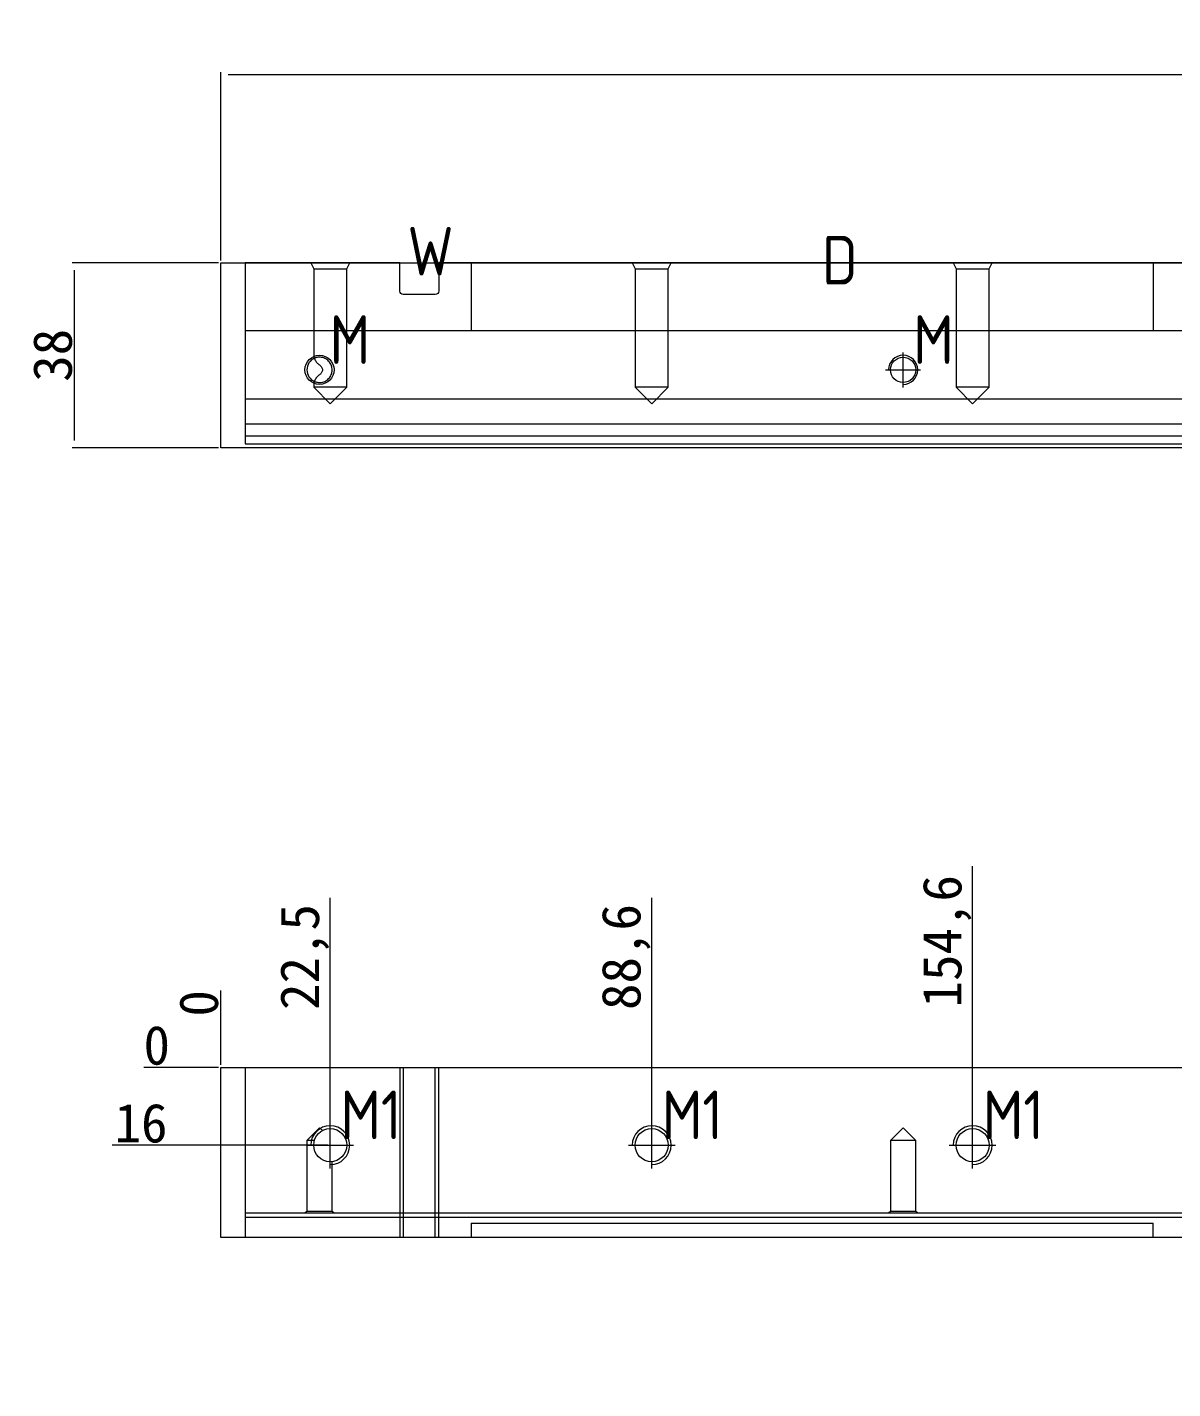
# Model space of a CAD drawing. Header units: millimetres. Extents: x 20884 to 21894, y 60571 to 61138.
# Drawn here: x 20883.7 to 21119.2, y 60817.7 to 61097.6 of the extents above; entities that cross this region are included whole.
import ezdxf

# ---------------------------------------------------------------- set-up
doc = ezdxf.new("R2010")
doc.units = ezdxf.units.MM
doc.linetypes.add('CENTER', pattern=[0])
doc.linetypes.add('DASHED', pattern=[0])
doc.layers.add('dim', color=4, linetype='Continuous')
doc.layers.add('PUNCH', color=2, linetype='Continuous')
doc.layers.add('dim_temp', color=161, linetype='Continuous', lineweight=9)
doc.styles.add('_PUG_ERP', font='txt')
doc.styles.add('gbenor', font='gbenor.shx', dxfattribs={"bigfont": 'gbcbig'})
doc.dimstyles.new('_PUG_ERP', dxfattribs={"dimtxt": 8, "dimasz": 1.5, "dimexe": 0.5, "dimexo": 0.5, "dimgap": 0.5, "dimtad": 1, "dimtxsty": '_PUG_ERP', "dimblk": 'CLOSEDBLANK', "dimcen": 0, "dimclrd": 4, "dimclre": 4, "dimclrt": 3, "dimazin": 3, "dimtfac": 1, "dimtmove": 0, "dimatfit": 3, "dimldrblk": 'CLOSEDBLANK', "dimlwd": 9, "dimlwe": 9})

# ---------------------------------------------------------------- blocks, each defined once
blk = doc.blocks.new('*D1266')
at = {"layer": 'Defpoints', "color": 0}
for p in [(21699.46, 61087.86), (20923.46, 61049.17), (21699.46, 61049.17)]:
    blk.add_point(p, dxfattribs=at)
at = {"layer": 'dim_temp', "color": 4, "lineweight": 9}
for p, q in [((20923.46, 61049.67), (20923.46, 61088.36)), ((20924.96, 61087.86), (21697.96, 61087.86)), ((21699.46, 61049.67), (21699.46, 61088.36))]:
    blk.add_line(p, q, dxfattribs=at)
at = {"layer": 'dim_temp', "color": 3, "lineweight": 18, "insert": (21311.46, 61092.36), "char_height": 8, "attachment_point": 5, "style": '_PUG_ERP'}
blk.add_mtext('776', dxfattribs=at)
blk = doc.blocks.new('_ClosedBlank')
blk = doc.blocks.new('*D1267')
at = {"layer": 'Defpoints', "color": 0}
for p in [(20893.4, 61049.17), (20923.46, 61049.17), (20923.46, 61011.17)]:
    blk.add_point(p, dxfattribs=at)
at = {"layer": 'dim_temp', "color": 4, "lineweight": 9}
for p, q in [((20922.96, 61049.17), (20892.9, 61049.17)), ((20893.4, 61012.67), (20893.4, 61047.67)), ((20922.96, 61011.17), (20892.9, 61011.17))]:
    blk.add_line(p, q, dxfattribs=at)
at = {"layer": 'dim_temp', "color": 3, "lineweight": 18, "insert": (20888.9, 61030.17), "char_height": 8, "attachment_point": 5, "rotation": 90, "style": '_PUG_ERP'}
blk.add_mtext('38', dxfattribs=at)
blk = doc.blocks.new('*D1268')
at = {"layer": 'Defpoints', "color": 0}
for p in [(20923.46, 60883.78), (21699.46, 60883.78), (21709.46, 60883.78)]:
    blk.add_point(p, dxfattribs=at)
at = {"layer": 'dim_temp', "color": 4, "lineweight": 9}
blk.add_line((21699.96, 60883.78), (21715.29, 60883.78), dxfattribs=at)
at = {"layer": 'dim_temp', "color": 3, "lineweight": 18, "insert": (21712.63, 60888.28), "char_height": 8, "attachment_point": 5, "style": '_PUG_ERP'}
blk.add_mtext('0', dxfattribs=at)
blk = doc.blocks.new('*D1269')
at = {"layer": 'Defpoints', "color": 0}
for p in [(20923.46, 60883.78), (21651.86, 60867.78), (21709.46, 60867.78)]:
    blk.add_point(p, dxfattribs=at)
at = {"layer": 'dim_temp', "color": 4, "lineweight": 9}
blk.add_line((21652.36, 60867.78), (21721.77, 60867.78), dxfattribs=at)
at = {"layer": 'dim_temp', "color": 3, "lineweight": 18, "insert": (21715.87, 60872.28), "char_height": 8, "attachment_point": 5, "style": '_PUG_ERP'}
blk.add_mtext('16', dxfattribs=at)
blk = doc.blocks.new('*D1270')
at = {"layer": 'Defpoints', "color": 0}
for p in [(20923.46, 60883.78), (21699.46, 60848.78), (21709.46, 60848.78)]:
    blk.add_point(p, dxfattribs=at)
at = {"layer": 'dim_temp', "color": 4, "lineweight": 9}
blk.add_line((21699.96, 60848.78), (21722.91, 60848.78), dxfattribs=at)
at = {"layer": 'dim_temp', "color": 3, "lineweight": 18, "insert": (21716.44, 60853.28), "char_height": 8, "attachment_point": 5, "style": '_PUG_ERP'}
blk.add_mtext('35', dxfattribs=at)
blk = doc.blocks.new('*D1271')
at = {"layer": 'Defpoints', "color": 0}
for p in [(20913.46, 60883.78), (20923.46, 60883.78), (20923.46, 60883.78)]:
    blk.add_point(p, dxfattribs=at)
at = {"layer": 'dim_temp', "color": 4, "lineweight": 9}
blk.add_line((20922.96, 60883.78), (20907.63, 60883.78), dxfattribs=at)
at = {"layer": 'dim_temp', "color": 3, "lineweight": 18, "insert": (20910.29, 60888.28), "char_height": 8, "attachment_point": 5, "style": '_PUG_ERP'}
blk.add_mtext('0', dxfattribs=at)
blk = doc.blocks.new('*D1272')
at = {"layer": 'Defpoints', "color": 0}
for p in [(20923.46, 60883.78), (20913.46, 60867.78), (20945.96, 60867.78)]:
    blk.add_point(p, dxfattribs=at)
at = {"layer": 'dim_temp', "color": 4, "lineweight": 9}
blk.add_line((20945.46, 60867.78), (20901.15, 60867.78), dxfattribs=at)
at = {"layer": 'dim_temp', "color": 3, "lineweight": 18, "insert": (20907.06, 60872.28), "char_height": 8, "attachment_point": 5, "style": '_PUG_ERP'}
blk.add_mtext('16', dxfattribs=at)
blk = doc.blocks.new('*D1273')
at = {"layer": 'Defpoints', "color": 0}
for p in [(21699.46, 60893.78), (20923.46, 60883.78), (21699.46, 60883.78)]:
    blk.add_point(p, dxfattribs=at)
at = {"layer": 'dim_temp', "color": 4, "lineweight": 9}
blk.add_line((21699.46, 60884.28), (21699.46, 60914.86), dxfattribs=at)
at = {"layer": 'dim_temp', "color": 3, "lineweight": 18, "insert": (21694.96, 60904.57), "char_height": 8, "attachment_point": 5, "rotation": 90, "style": '_PUG_ERP'}
blk.add_mtext('776', dxfattribs=at)
blk = doc.blocks.new('*D1274')
at = {"layer": 'Defpoints', "color": 0}
for p in [(21651.86, 60893.78), (20923.46, 60883.78), (21651.86, 60867.78)]:
    blk.add_point(p, dxfattribs=at)
at = {"layer": 'dim_temp', "color": 4, "lineweight": 9}
blk.add_line((21651.86, 60868.28), (21651.86, 60926.67), dxfattribs=at)
at = {"layer": 'dim_temp', "color": 3, "lineweight": 18, "insert": (21646.6, 60910.47), "char_height": 8, "attachment_point": 5, "rotation": 90, "style": '_PUG_ERP'}
blk.add_mtext('728,4', dxfattribs=at)
blk = doc.blocks.new('*D1275')
at = {"layer": 'Defpoints', "color": 0}
for p in [(21600.66, 60893.78), (20923.46, 60883.78), (21600.66, 60867.78)]:
    blk.add_point(p, dxfattribs=at)
at = {"layer": 'dim_temp', "color": 4, "lineweight": 9}
blk.add_line((21600.66, 60868.28), (21600.66, 60925.9), dxfattribs=at)
at = {"layer": 'dim_temp', "color": 3, "lineweight": 18, "insert": (21595.4, 60910.09), "char_height": 8, "attachment_point": 5, "rotation": 90, "style": '_PUG_ERP'}
blk.add_mtext('677,2', dxfattribs=at)
blk = doc.blocks.new('*D1276')
at = {"layer": 'Defpoints', "color": 0}
for p in [(21534.66, 60893.78), (20923.46, 60883.78), (21534.66, 60867.78)]:
    blk.add_point(p, dxfattribs=at)
at = {"layer": 'dim_temp', "color": 4, "lineweight": 9}
blk.add_line((21534.66, 60868.28), (21534.66, 60925.9), dxfattribs=at)
at = {"layer": 'dim_temp', "color": 3, "lineweight": 18, "insert": (21529.4, 60910.09), "char_height": 8, "attachment_point": 5, "rotation": 90, "style": '_PUG_ERP'}
blk.add_mtext('611,2', dxfattribs=at)
blk = doc.blocks.new('*D1277')
at = {"layer": 'Defpoints', "color": 0}
for p in [(21467.01, 60893.78), (20923.46, 60883.78), (21467.01, 60867.78)]:
    blk.add_point(p, dxfattribs=at)
at = {"layer": 'dim_temp', "color": 4, "lineweight": 9}
blk.add_line((21467.01, 60868.28), (21467.01, 60933.9), dxfattribs=at)
at = {"layer": 'dim_temp', "color": 3, "lineweight": 18, "insert": (21461.75, 60914.09), "char_height": 8, "attachment_point": 5, "rotation": 90, "style": '_PUG_ERP'}
blk.add_mtext('543,55', dxfattribs=at)
blk = doc.blocks.new('*D1278')
at = {"layer": 'Defpoints', "color": 0}
for p in [(21340.36, 60893.78), (20923.46, 60883.78), (21340.36, 60867.78)]:
    blk.add_point(p, dxfattribs=at)
at = {"layer": 'dim_temp', "color": 4, "lineweight": 9}
blk.add_line((21340.36, 60868.28), (21340.36, 60925.9), dxfattribs=at)
at = {"layer": 'dim_temp', "color": 3, "lineweight": 18, "insert": (21335.1, 60910.09), "char_height": 8, "attachment_point": 5, "rotation": 90, "style": '_PUG_ERP'}
blk.add_mtext('416,9', dxfattribs=at)
blk = doc.blocks.new('*D1279')
at = {"layer": 'Defpoints', "color": 0}
for p in [(21274.36, 60893.78), (20923.46, 60883.78), (21274.36, 60867.78)]:
    blk.add_point(p, dxfattribs=at)
at = {"layer": 'dim_temp', "color": 4, "lineweight": 9}
blk.add_line((21274.36, 60868.28), (21274.36, 60925.9), dxfattribs=at)
at = {"layer": 'dim_temp', "color": 3, "lineweight": 18, "insert": (21269.1, 60910.09), "char_height": 8, "attachment_point": 5, "rotation": 90, "style": '_PUG_ERP'}
blk.add_mtext('350,9', dxfattribs=at)
blk = doc.blocks.new('*D1280')
at = {"layer": 'Defpoints', "color": 0}
for p in [(21145.71, 60893.78), (20923.46, 60883.78), (21145.71, 60867.78)]:
    blk.add_point(p, dxfattribs=at)
at = {"layer": 'dim_temp', "color": 4, "lineweight": 9}
blk.add_line((21145.71, 60868.28), (21145.71, 60933.9), dxfattribs=at)
at = {"layer": 'dim_temp', "color": 3, "lineweight": 18, "insert": (21140.45, 60914.09), "char_height": 8, "attachment_point": 5, "rotation": 90, "style": '_PUG_ERP'}
blk.add_mtext('222,25', dxfattribs=at)
blk = doc.blocks.new('*D1281')
at = {"layer": 'Defpoints', "color": 0}
for p in [(21078.06, 60893.78), (20923.46, 60883.78), (21078.06, 60867.78)]:
    blk.add_point(p, dxfattribs=at)
at = {"layer": 'dim_temp', "color": 4, "lineweight": 9}
blk.add_line((21078.06, 60868.28), (21078.06, 60925.14), dxfattribs=at)
at = {"layer": 'dim_temp', "color": 3, "lineweight": 18, "insert": (21072.8, 60909.71), "char_height": 8, "attachment_point": 5, "rotation": 90, "style": '_PUG_ERP'}
blk.add_mtext('154,6', dxfattribs=at)
blk = doc.blocks.new('*D1282')
at = {"layer": 'Defpoints', "color": 0}
for p in [(21012.06, 60893.78), (20923.46, 60883.78), (21012.06, 60867.78)]:
    blk.add_point(p, dxfattribs=at)
at = {"layer": 'dim_temp', "color": 4, "lineweight": 9}
blk.add_line((21012.06, 60868.28), (21012.06, 60918.67), dxfattribs=at)
at = {"layer": 'dim_temp', "color": 3, "lineweight": 18, "insert": (21006.8, 60906.47), "char_height": 8, "attachment_point": 5, "rotation": 90, "style": '_PUG_ERP'}
blk.add_mtext('88,6', dxfattribs=at)
blk = doc.blocks.new('*D1283')
at = {"layer": 'Defpoints', "color": 0}
for p in [(20945.96, 60893.78), (20923.46, 60883.78), (20945.96, 60867.78)]:
    blk.add_point(p, dxfattribs=at)
at = {"layer": 'dim_temp', "color": 4, "lineweight": 9}
blk.add_line((20945.96, 60868.28), (20945.96, 60918.67), dxfattribs=at)
at = {"layer": 'dim_temp', "color": 3, "lineweight": 18, "insert": (20940.7, 60906.47), "char_height": 8, "attachment_point": 5, "rotation": 90, "style": '_PUG_ERP'}
blk.add_mtext('22,5', dxfattribs=at)
blk = doc.blocks.new('*D1284')
at = {"layer": 'Defpoints', "color": 0}
for p in [(20923.46, 60893.78), (20923.46, 60883.78), (20923.46, 60883.78)]:
    blk.add_point(p, dxfattribs=at)
at = {"layer": 'dim_temp', "color": 4, "lineweight": 9}
blk.add_line((20923.46, 60884.28), (20923.46, 60899.62), dxfattribs=at)
at = {"layer": 'dim_temp', "color": 3, "lineweight": 18, "insert": (20918.96, 60896.95), "char_height": 8, "attachment_point": 5, "rotation": 90, "style": '_PUG_ERP'}
blk.add_mtext('0', dxfattribs=at)
blk = doc.blocks.new('*D1285')
at = {"layer": 'Defpoints', "color": 0}
for p in [(20923.46, 60883.78), (21699.46, 60848.78), (21699.46, 60838.78)]:
    blk.add_point(p, dxfattribs=at)
at = {"layer": 'dim_temp', "color": 4, "lineweight": 9}
blk.add_line((21699.46, 60848.28), (21699.46, 60817.71), dxfattribs=at)
at = {"layer": 'dim_temp', "color": 3, "lineweight": 18, "insert": (21694.96, 60828), "char_height": 8, "attachment_point": 5, "rotation": 90, "style": '_PUG_ERP'}
blk.add_mtext('776', dxfattribs=at)

msp = doc.modelspace()

# ---------------------------------------------------------------- linework, layer by layer
at = {"layer": 'dim', "color": 252, "lineweight": 18}
for points in [[(21699.461, 61049.172), (21699.461, 61011.172), (20923.461, 61011.172), (20923.461, 61049.172)], [(21699.461, 60883.784), (21699.461, 60848.784), (20923.461, 60848.784), (20923.461, 60883.784)]]:
    msp.add_lwpolyline(points, close=True, dxfattribs=at)
at = {"layer": 'PUNCH', "color": 151, "linetype": 'Continuous', "lineweight": 18}
for p, q in [((20960.261, 61049.172), (20928.461, 61049.172)), ((20928.461, 61049.172), (20928.461, 61013.61)), ((21427.261, 61049.172), (20968.261, 61049.172)), ((20928.461, 61013.61), (20928.461, 61011.997)), ((20928.461, 61013.61), (21694.38, 61013.61)), ((20928.461, 61011.991), (20928.461, 61011.997)), ((20928.461, 61011.991), (21193.293, 61011.991)), ((20928.461, 60883.784), (20928.461, 60852.994)), ((20928.461, 60883.784), (21694.38, 60883.784)), ((20928.461, 60852.994), (20928.461, 60848.784)), ((21694.38, 60848.784), (20928.461, 60848.784))]:
    msp.add_line(p, q, dxfattribs=at)
at = {"layer": 'PUNCH', "color": 5, "linetype": 'DASHED', "lineweight": 13, "ltscale": 0.696889}
for p, q in [((20941.961, 61049.172), (20942.558, 61047.978)), ((20949.364, 61047.978), (20949.961, 61049.172)), ((21008.061, 61049.172), (21008.658, 61047.978)), ((21015.464, 61047.978), (21016.061, 61049.172)), ((21074.061, 61049.172), (21074.658, 61047.978)), ((21081.464, 61047.978), (21082.061, 61049.172)), ((20942.558, 61047.978), (20942.558, 61029.48)), ((20942.558, 61047.978), (20945.961, 61047.978)), ((20945.961, 61047.978), (20949.364, 61047.978)), ((20949.364, 61023.592), (20949.364, 61047.978)), ((21008.658, 61047.978), (21008.658, 61023.592)), ((21008.658, 61047.978), (21012.061, 61047.978)), ((21012.061, 61047.978), (21015.464, 61047.978)), ((21015.464, 61023.592), (21015.464, 61047.978)), ((21074.658, 61047.978), (21074.658, 61023.592)), ((21074.658, 61047.978), (21078.061, 61047.978)), ((21078.061, 61047.978), (21081.464, 61047.978)), ((21081.464, 61023.592), (21081.464, 61047.978)), ((20942.558, 61024.864), (20942.558, 61023.592)), ((20942.558, 61023.592), (20945.961, 61020.189)), ((20949.364, 61023.592), (20942.558, 61023.592)), ((20945.961, 61020.189), (20949.364, 61023.592)), ((21008.658, 61023.592), (21012.061, 61020.189)), ((21015.464, 61023.592), (21008.658, 61023.592)), ((21012.061, 61020.189), (21015.464, 61023.592)), ((21074.658, 61023.592), (21078.061, 61020.189)), ((21081.464, 61023.592), (21074.658, 61023.592)), ((21078.061, 61020.189), (21081.464, 61023.592)), ((20943.761, 60871.387), (20941.158, 60868.784)), ((20944.361, 60870.788), (20943.761, 60871.387)), ((21063.761, 60871.387), (21061.158, 60868.784)), ((21066.364, 60868.784), (21063.761, 60871.387)), ((20941.158, 60868.784), (20941.158, 60854.181)), ((20942.708, 60868.784), (20941.158, 60868.784)), ((21061.158, 60868.784), (21061.158, 60854.181)), ((21066.364, 60868.784), (21061.158, 60868.784)), ((21066.364, 60854.181), (21066.364, 60868.784)), ((20946.364, 60854.181), (20946.364, 60864.405)), ((20941.158, 60854.181), (20940.761, 60853.784)), ((20946.364, 60854.181), (20941.158, 60854.181)), ((20946.761, 60853.784), (20946.364, 60854.181)), ((21061.158, 60854.181), (21060.761, 60853.784)), ((21066.364, 60854.181), (21061.158, 60854.181)), ((21066.761, 60853.784), (21066.364, 60854.181))]:
    msp.add_line(p, q, dxfattribs=at)
at = {"layer": 'PUNCH', "color": 2, "linetype": 'DASHED', "lineweight": 13, "ltscale": 0.696889}
for p, q in [((20974.961, 61049.172), (20974.961, 61035.172)), ((21115.161, 61049.172), (21115.161, 61035.172)), ((21694.38, 61035.172), (20928.461, 61035.172)), ((21694.38, 61021.172), (20928.461, 61021.172)), ((21694.38, 60853.784), (20928.461, 60853.784)), ((20974.961, 60851.754), (21115.161, 60851.754))]:
    msp.add_line(p, q, dxfattribs=at)
at = {"layer": 'PUNCH', "color": 1, "linetype": 'CENTER', "lineweight": 18, "ltscale": 0.696889}
for p, q in [((21063.761, 61023.572), (21063.761, 61030.772)), ((21060.161, 61027.172), (21067.361, 61027.172)), ((20945.961, 60862.984), (20945.961, 60872.584)), ((21012.061, 60862.984), (21012.061, 60872.584)), ((21078.061, 60862.984), (21078.061, 60872.584)), ((20941.161, 60867.784), (20950.761, 60867.784)), ((21007.261, 60867.784), (21016.861, 60867.784)), ((21073.261, 60867.784), (21082.861, 60867.784))]:
    msp.add_line(p, q, dxfattribs=at)
at = {"layer": 'PUNCH', "color": 155, "linetype": 'DASHED', "lineweight": 13, "ltscale": 0.696889}
for p, q in [((21694.38, 61015.991), (20928.461, 61015.991)), ((20960.961, 60883.784), (20960.961, 60848.784)), ((20967.561, 60848.784), (20967.561, 60883.784))]:
    msp.add_line(p, q, dxfattribs=at)
at = {"layer": 'PUNCH', "color": 151, "linetype": 'DASHED', "lineweight": 13, "ltscale": 0.696889}
for p, q in [((20960.261, 60883.784), (20960.261, 60848.784)), ((20968.261, 60848.784), (20968.261, 60883.784)), ((20974.961, 60851.754), (20974.961, 60848.784)), ((21115.161, 60848.784), (21115.161, 60851.754))]:
    msp.add_line(p, q, dxfattribs=at)
at = {"layer": 'PUNCH', "color": 1, "lineweight": 18}
msp.add_lwpolyline([(20968.261, 61049.172), (20968.261, 61043.372, -0.4142136), (20967.561, 61042.672), (20960.961, 61042.672, -0.4142136), (20960.261, 61043.372), (20960.261, 61049.172)], format="xyb", dxfattribs=at)
at = {"layer": 'PUNCH', "color": 5, "linetype": 'DASHED', "lineweight": 13, "ltscale": 0.696889}
for points in [[(20942.597, 61029.5), (20942.595, 61029.499), (20942.594, 61029.498), (20942.592, 61029.498), (20942.591, 61029.497), (20942.589, 61029.496), (20942.588, 61029.496), (20942.587, 61029.495), (20942.585, 61029.494), (20942.584, 61029.494), (20942.583, 61029.493), (20942.582, 61029.492), (20942.58, 61029.492), (20942.579, 61029.491), (20942.578, 61029.491), (20942.577, 61029.49), (20942.576, 61029.49), (20942.575, 61029.489), (20942.574, 61029.489), (20942.573, 61029.488), (20942.572, 61029.488), (20942.571, 61029.487), (20942.57, 61029.487), (20942.569, 61029.486), (20942.569, 61029.486), (20942.568, 61029.485), (20942.567, 61029.485), (20942.566, 61029.485), (20942.566, 61029.484), (20942.565, 61029.484), (20942.564, 61029.484), (20942.564, 61029.483), (20942.563, 61029.483), (20942.563, 61029.483), (20942.562, 61029.482), (20942.562, 61029.482), (20942.561, 61029.482), (20942.561, 61029.482), (20942.56, 61029.482), (20942.56, 61029.481), (20942.56, 61029.481), (20942.559, 61029.481), (20942.559, 61029.481), (20942.559, 61029.481), (20942.559, 61029.481), (20942.559, 61029.481), (20942.558, 61029.481), (20942.558, 61029.48), (20942.558, 61029.48), (20942.558, 61029.48), (20942.558, 61029.48)], [(20942.707, 61024.792), (20942.788, 61024.758), (20942.885, 61024.721), (20942.998, 61024.683), (20943.127, 61024.647), (20943.272, 61024.615), (20943.43, 61024.59), (20943.602, 61024.574), (20943.788, 61024.569), (20943.986, 61024.579), (20944.192, 61024.605), (20944.406, 61024.65), (20944.624, 61024.716), (20944.841, 61024.804), (20945.054, 61024.913), (20945.261, 61025.044), (20945.456, 61025.196), (20945.636, 61025.366), (20945.8, 61025.554), (20945.946, 61025.757), (20946.071, 61025.972), (20946.175, 61026.199), (20946.258, 61026.435), (20946.316, 61026.676), (20946.352, 61026.922), (20946.364, 61027.172), (20946.352, 61027.42), (20946.317, 61027.666), (20946.258, 61027.909), (20946.176, 61028.144), (20946.072, 61028.37), (20945.947, 61028.585), (20945.801, 61028.789), (20945.638, 61028.975), (20945.459, 61029.145), (20945.264, 61029.297), (20945.058, 61029.429), (20944.846, 61029.538), (20944.628, 61029.626), (20944.41, 61029.693), (20944.196, 61029.738), (20943.989, 61029.765), (20943.79, 61029.775), (20943.604, 61029.77), (20943.431, 61029.754), (20943.271, 61029.728), (20943.127, 61029.697), (20942.998, 61029.661), (20942.884, 61029.623), (20942.787, 61029.586), (20942.707, 61029.552)], [(20942.708, 61029.553), (20942.742, 61029.455), (20942.779, 61029.359), (20942.82, 61029.264), (20942.865, 61029.172), (20942.914, 61029.081), (20942.967, 61028.992), (20943.025, 61028.905), (20943.087, 61028.821), (20943.154, 61028.738), (20943.226, 61028.657), (20943.302, 61028.579), (20943.382, 61028.502), (20943.466, 61028.427), (20943.554, 61028.352), (20943.644, 61028.276), (20943.737, 61028.199), (20943.832, 61028.118), (20943.927, 61028.031), (20944.02, 61027.938), (20944.108, 61027.836), (20944.189, 61027.724), (20944.259, 61027.6), (20944.313, 61027.466), (20944.348, 61027.323), (20944.361, 61027.177), (20944.35, 61027.029), (20944.316, 61026.886), (20944.262, 61026.751), (20944.193, 61026.628), (20944.112, 61026.514), (20944.024, 61026.411), (20943.932, 61026.318), (20943.838, 61026.231), (20943.743, 61026.15), (20943.649, 61026.072), (20943.558, 61025.996), (20943.47, 61025.921), (20943.386, 61025.846), (20943.306, 61025.769), (20943.23, 61025.691), (20943.158, 61025.611), (20943.09, 61025.528), (20943.027, 61025.443), (20942.969, 61025.355), (20942.915, 61025.266), (20942.866, 61025.175), (20942.821, 61025.081), (20942.779, 61024.986), (20942.742, 61024.89), (20942.708, 61024.791)], [(20942.558, 61024.864), (20942.558, 61024.864), (20942.558, 61024.864), (20942.558, 61024.864), (20942.558, 61024.864), (20942.558, 61024.864), (20942.559, 61024.864), (20942.559, 61024.863), (20942.559, 61024.863), (20942.559, 61024.863), (20942.559, 61024.863), (20942.559, 61024.863), (20942.56, 61024.863), (20942.56, 61024.863), (20942.56, 61024.863), (20942.561, 61024.862), (20942.561, 61024.862), (20942.561, 61024.862), (20942.562, 61024.862), (20942.562, 61024.862), (20942.562, 61024.862), (20942.563, 61024.861), (20942.563, 61024.861), (20942.564, 61024.861), (20942.564, 61024.861), (20942.565, 61024.86), (20942.565, 61024.86), (20942.566, 61024.86), (20942.566, 61024.859), (20942.567, 61024.859), (20942.568, 61024.859), (20942.568, 61024.858), (20942.569, 61024.858), (20942.57, 61024.858), (20942.57, 61024.857), (20942.571, 61024.857), (20942.572, 61024.857), (20942.573, 61024.856), (20942.573, 61024.856), (20942.574, 61024.855), (20942.575, 61024.855), (20942.576, 61024.855), (20942.577, 61024.854), (20942.578, 61024.854), (20942.579, 61024.853), (20942.58, 61024.853), (20942.581, 61024.852), (20942.582, 61024.852), (20942.583, 61024.851), (20942.584, 61024.851), (20942.585, 61024.85)]]:
    msp.add_lwpolyline(points, dxfattribs=at)
at = {"layer": 'PUNCH', "color": 155, "linetype": 'Continuous', "lineweight": 18}
for points in [[(20928.461, 61011.997), (21193.306, 61011.997)], [(20928.461, 60852.994), (21193.306, 60852.994)]]:
    msp.add_lwpolyline(points, dxfattribs=at)
at = {"layer": 'PUNCH', "color": 2, "linetype": 'DASHED', "lineweight": 13, "ltscale": 0.696889}
msp.add_circle((20943.761, 61027.172), 3, dxfattribs=at)
at = {"layer": 'PUNCH', "color": 30, "linetype": 'DASHED', "lineweight": 13, "ltscale": 0.696889}
for centre, radius in [((21063.761, 61027.172), 2.603), ((20945.961, 60867.784), 3.403), ((21012.061, 60867.784), 3.403), ((21078.061, 60867.784), 3.403)]:
    msp.add_circle(centre, radius, dxfattribs=at)
at = {"layer": 'PUNCH', "color": 5, "linetype": 'DASHED', "lineweight": 13, "ltscale": 0.696889}
msp.add_arc((20943.761, 61027.172), 2.603, 113.85596, 246.14404, dxfattribs=at)
at = {"layer": 'PUNCH', "color": 30, "linetype": 'DASHED', "lineweight": 18, "ltscale": 0.696889}
for centre, radius in [((21063.761, 61027.172), 3), ((20945.961, 60867.784), 4), ((21012.061, 60867.784), 4), ((21078.061, 60867.784), 4)]:
    msp.add_arc(centre, radius, 270, 180, dxfattribs=at)

# ---------------------------------------------------------------- texts
at = {"layer": 'dim', "color": 4, "lineweight": 18, "style": 'gbenor'}
for s, p in [('W', (20961.831, 61046.577)), ('D', (21047.086, 61044.727)), ('M', (20945.846, 61028.407)), ('M', (21065.846, 61028.407)), ('M1', (20948.066, 60869.029)), ('M1', (21014.166, 60869.029)), ('M1', (21080.166, 60869.029))]:
    msp.add_text(s, height=10, dxfattribs=at).set_placement(p)

# ---------------------------------------------------------------- dimensions: what is measured, and where the dimension line sits
at = {"layer": 'dim_temp', "lineweight": 18}
dim = msp.add_linear_dim(base=(21699.461, 61087.862), p1=(20923.461, 61049.172), p2=(21699.461, 61049.172), dimstyle='_PUG_ERP', dxfattribs=at)
dim.commit()
dim.dimension.update_dxf_attribs({"geometry": '*D1266', "text_midpoint": (21311.461, 61092.362)})
dim = msp.add_linear_dim(base=(20893.402, 61049.172), p1=(20923.461, 61011.172), p2=(20923.461, 61049.172), angle=90, dimstyle='_PUG_ERP', dxfattribs=at)
dim.commit()
dim.dimension.update_dxf_attribs({"geometry": '*D1267', "text_midpoint": (20888.902, 61030.172)})
for feature_location, offset, dtype, origin, picture, middle in [((21467.011, 60867.784), (0, 26), 1, (20923.461, 60883.784), '*D1277', (21461.749, 60914.094)), ((21145.711, 60867.784), (0, 26), 1, (20923.461, 60883.784), '*D1280', (21140.449, 60914.094)), ((21651.861, 60867.784), (0, 26), 1, (20923.461, 60883.784), '*D1274', (21646.599, 60910.475)), ((21600.661, 60867.784), (0, 26), 1, (20923.461, 60883.784), '*D1275', (21595.399, 60910.094)), ((21534.661, 60867.784), (0, 26), 1, (20923.461, 60883.784), '*D1276', (21529.399, 60910.094)), ((21340.361, 60867.784), (0, 26), 1, (20923.461, 60883.784), '*D1278', (21335.099, 60910.094)), ((21274.361, 60867.784), (0, 26), 1, (20923.461, 60883.784), '*D1279', (21269.099, 60910.094)), ((21078.061, 60867.784), (0, 26), 1, (20923.461, 60883.784), '*D1281', (21072.799, 60909.713)), ((21012.061, 60867.784), (0, 26), 1, (20923.461, 60883.784), '*D1282', (21006.799, 60906.475)), ((20945.961, 60867.784), (0, 26), 1, (20923.461, 60883.784), '*D1283', (20940.699, 60906.475)), ((21699.461, 60883.784), (0, 10), 1, (20923.461, 60883.784), '*D1273', (21694.961, 60904.57)), ((20923.461150144, 60883.784496385), (0, 10), 1, (20923.461150144, 60883.784496385), '*D1284', (20918.961150144, 60896.951163052)), ((20923.461150144, 60883.784496385), (-10, 0), 0, (20923.461150144, 60883.784496385), '*D1271', (20910.294483477, 60888.284496385)), ((21699.461150144, 60883.784496385), (10, 0), 0, (20923.461150144, 60883.784496385), '*D1268', (21712.62781681, 60888.284496385)), ((20945.961, 60867.784), (-32.5, 0), 0, (20923.461, 60883.784), '*D1272', (20907.056, 60872.284)), ((21651.861, 60867.784), (57.6, 0), 0, (20923.461, 60883.784), '*D1269', (21715.866, 60872.284)), ((21699.461, 60848.784), (10, 0), 0, (20923.461, 60883.784), '*D1270', (21716.437, 60853.284)), ((21699.461, 60848.784), (0, -10), 1, (20923.461, 60883.784), '*D1285', (21694.961, 60827.999))]:
    dim = msp.add_ordinate_dim(feature_location=feature_location, offset=offset, dtype=dtype, origin=origin, dimstyle='_PUG_ERP', dxfattribs=at)
    dim.commit()
    dim.dimension.update_dxf_attribs({"geometry": picture, "text_midpoint": middle})

doc.saveas('drawing.dxf')
